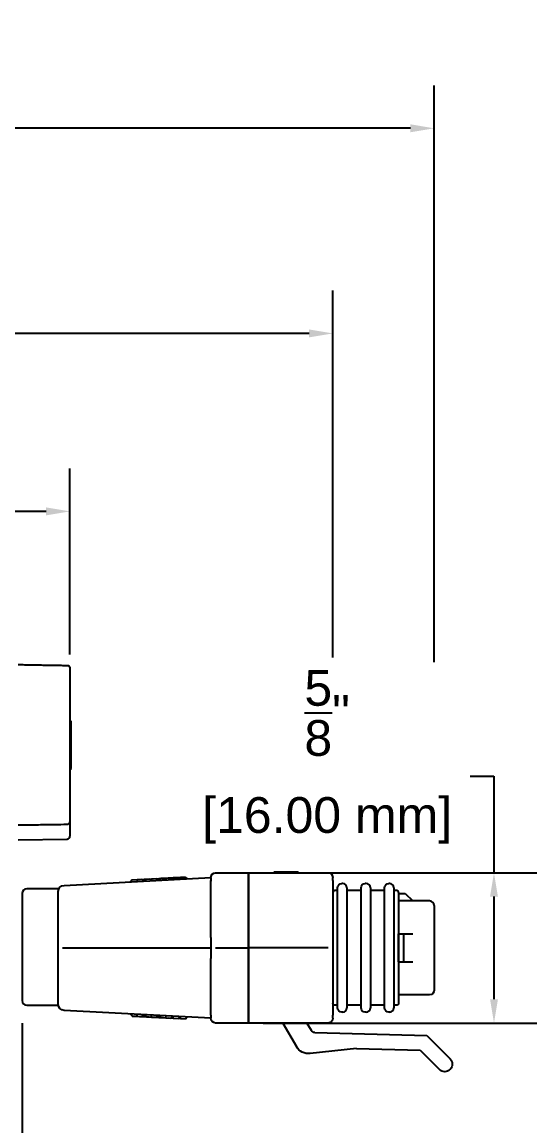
# Model space of a CAD drawing. Header units: inches. Extents: x -1 to 22.2, y 2.7 to 16.5.
# Drawn here: x 16.844 to 19.003, y 8.27 to 12.899 of the extents above; entities that cross this region are included whole.
import ezdxf

# ---------------------------------------------------------------- set-up
doc = ezdxf.new("R2010")
doc.units = ezdxf.units.IN
doc.header["$MEASUREMENT"] = 0
doc.layers.get('Defpoints').update_dxf_attribs({"color": 1})
doc.layers.add('Graze 2.0', color=7, linetype='Continuous')
doc.styles.get("Standard").update_dxf_attribs({"font": 'Arial.ttf'})
doc.dimstyles.new('.1 DIM', dxfattribs={"dimscale": 0, "dimtxt": 0.15, "dimasz": 0.1, "dimexe": 0.18, "dimexo": 0.0625, "dimgap": 0.09, "dimtad": 0, "dimtih": 1, "dimtoh": 1, "dimdec": 5, "dimzin": 0, "dimdsep": 46, "dimlunit": 4, "dimtxsty": 'Standard', "dimcen": 0.09, "dimadec": 0, "dimazin": 0, "dimtfac": 1, "dimtdec": 5, "dimtofl": 0, "dimtmove": 0, "dimatfit": 3, "dimfxl": 1, "dimtolj": 1, "dimtzin": 0, "dimarcsym": 0})

# ---------------------------------------------------------------- blocks, each defined once
blk = doc.blocks.new('*D7')
at = {"layer": 'Defpoints', "color": 0, "lineweight": -2, "transparency": 16777216}
for p, q in [((5.0452, 10.2466), (5.0452, 11.0274)), ((17.0452, 10.2466), (17.0452, 11.0274)), ((5.1452, 10.8474), (10.3873, 10.8474)), ((16.9452, 10.8474), (11.7031, 10.8474))]:
    blk.add_line(p, q, dxfattribs=at)
at = {"layer": 'Defpoints', "color": 0, "transparency": 16777216}
for p in [(5.0452, 10.8474), (5.0452, 10.1841), (17.0452, 10.1841)]:
    blk.add_point(p, dxfattribs=at)
for points in [[(5.1452, 10.864), (5.1452, 10.8307), (5.0452, 10.8474)], [(16.9452, 10.864), (16.9452, 10.8307), (17.0452, 10.8474)]]:
    blk.add_solid(points, dxfattribs=at)
at = {"layer": 'Defpoints', "color": 0, "transparency": 16777216, "char_height": 0.15, "attachment_point": 5}
for s, insert in [("\\A1;1'", (11.0452, 11.0124)), ('\\A1;[304.80 mm]', (11.0452, 10.6619))]:
    blk.add_mtext(s, dxfattribs=dict(at, insert=insert))
blk = doc.blocks.new('*D11')
at = {"layer": 'Defpoints', "color": 0, "lineweight": -2, "transparency": 16777216}
for p, q in [((18.7231, 9.7369), (18.8231, 9.7369)), ((18.8231, 9.7369), (18.8231, 9.3318)), ((17.8557, 9.3318), (19.0031, 9.3318)), ((18.8231, 9.2318), (18.8231, 8.8018)), ((17.8557, 8.7018), (19.0031, 8.7018))]:
    blk.add_line(p, q, dxfattribs=at)
at = {"layer": 'Defpoints', "color": 0, "transparency": 16777216}
for p in [(17.7932, 9.3318), (17.7932, 8.7018), (18.8231, 8.7018)]:
    blk.add_point(p, dxfattribs=at)
for points in [[(18.8065, 9.2318), (18.8398, 9.2318), (18.8231, 9.3318)], [(18.8065, 8.8018), (18.8398, 8.8018), (18.8231, 8.7018)]]:
    blk.add_solid(points, dxfattribs=at)
at = {"layer": 'Defpoints', "color": 0, "transparency": 16777216, "char_height": 0.15, "attachment_point": 5}
for s, insert in [('\\A1;{\\H1x;\\S5/8;}"', (18.1236, 10.0023)), ('\\A1;[16.00 mm]', (18.1236, 9.5515))]:
    blk.add_mtext(s, dxfattribs=dict(at, insert=insert))
blk = doc.blocks.new('*D17')
at = {"layer": 'Defpoints', "color": 0, "lineweight": -2, "transparency": 16777216}
for p, q in [((5.0452, 10.2342), (5.0452, 11.7737)), ((18.1476, 10.2342), (18.1476, 11.7737)), ((5.1452, 11.5937), (10.9385, 11.5937)), ((18.0476, 11.5937), (12.2542, 11.5937))]:
    blk.add_line(p, q, dxfattribs=at)
at = {"layer": 'Defpoints', "color": 0, "transparency": 16777216}
for p in [(18.1476, 11.5937), (5.0452, 10.1717), (18.1476, 10.1717)]:
    blk.add_point(p, dxfattribs=at)
for points in [[(5.1452, 11.6104), (5.1452, 11.5771), (5.0452, 11.5937)], [(18.0476, 11.6104), (18.0476, 11.5771), (18.1476, 11.5937)]]:
    blk.add_solid(points, dxfattribs=at)
at = {"layer": 'Defpoints', "color": 0, "transparency": 16777216, "char_height": 0.15, "attachment_point": 5}
for s, insert in [('\\A1;1\'-1{\\H1x;\\S3/32;}"', (11.5964, 11.8602)), ('\\A1;[332.80 mm]', (11.5964, 11.4083))]:
    blk.add_mtext(s, dxfattribs=dict(at, insert=insert))
blk = doc.blocks.new('*D18')
at = {"layer": 'Defpoints', "color": 0, "lineweight": -2, "transparency": 16777216}
for p, q in [((5.0452, 10.2146), (5.0452, 12.6339)), ((18.5727, 10.2146), (18.5727, 12.6339)), ((5.1452, 12.4539), (11.1511, 12.4539)), ((18.4727, 12.4539), (12.4668, 12.4539))]:
    blk.add_line(p, q, dxfattribs=at)
at = {"layer": 'Defpoints', "color": 0, "transparency": 16777216}
for p in [(18.5727, 12.4539), (5.0452, 10.1521), (18.5727, 10.1521)]:
    blk.add_point(p, dxfattribs=at)
for points in [[(5.1452, 12.4706), (5.1452, 12.4373), (5.0452, 12.4539)], [(18.4727, 12.4706), (18.4727, 12.4373), (18.5727, 12.4539)]]:
    blk.add_solid(points, dxfattribs=at)
at = {"layer": 'Defpoints', "color": 0, "transparency": 16777216, "char_height": 0.15, "attachment_point": 5}
for s, insert in [('\\A1;1\'-1{\\H1x;\\S17/32;}"', (11.809, 12.7193)), ('\\A1;[343.60 mm]', (11.809, 12.2685))]:
    blk.add_mtext(s, dxfattribs=dict(at, insert=insert))
blk = doc.blocks.new('*D23')
at = {"layer": 'Defpoints', "color": 0, "lineweight": -2, "transparency": 16777216}
for p, q in [((15.6121, 8.7011), (15.6121, 7.4912)), ((16.8444, 8.7011), (16.8444, 7.4912)), ((15.5121, 7.6712), (15.4121, 7.6712)), ((16.9444, 7.6712), (17.0444, 7.6712))]:
    blk.add_line(p, q, dxfattribs=at)
at = {"layer": 'Defpoints', "color": 0, "transparency": 16777216}
for p in [(15.6121, 8.7636), (16.8444, 8.7636), (16.8444, 7.6712)]:
    blk.add_point(p, dxfattribs=at)
for points in [[(15.5121, 7.6878), (15.5121, 7.6545), (15.6121, 7.6712)], [(16.9444, 7.6878), (16.9444, 7.6545), (16.8444, 7.6712)]]:
    blk.add_solid(points, dxfattribs=at)
at = {"layer": 'Defpoints', "color": 0, "transparency": 16777216, "char_height": 0.15, "attachment_point": 5}
for s, insert in [('\\A1;1{\\H1x;\\S7/32;}"', (16.2283, 7.9355)), ('\\A1;[31.30 mm]', (16.2283, 7.4857))]:
    blk.add_mtext(s, dxfattribs=dict(at, insert=insert))

msp = doc.modelspace()

# ---------------------------------------------------------------- linework, layer by layer
at = {"layer": 'Graze 2.0'}
for p, q in [((17.04519, 9.975231), (17.04519, 9.914316)), ((17.04519, 9.96865), (17.049127, 9.96865)), ((17.049127, 9.96865), (17.049127, 9.913813)), ((17.049127, 9.91136), (17.04519, 9.91136)), ((17.04519, 9.895226), (17.049127, 9.895226)), ((17.049127, 9.895226), (17.049127, 9.845571)), ((17.04519, 9.845571), (17.049127, 9.845571)), ((17.049127, 9.845571), (17.049127, 9.769527)), ((17.04519, 9.769527), (17.049127, 9.769527)), ((17.049127, 9.763118), (17.049127, 9.769527)), ((17.04519, 9.763118), (17.049127, 9.763118)), ((16.828655, 9.469535), (17.033585, 9.473112)), ((17.020229, 9.279166), (17.635741, 9.311424)), ((17.326562, 9.303414), (17.347005, 9.304486)), ((17.336468, 9.303998), (17.356877, 9.305068)), ((17.347005, 9.304486), (17.355605, 9.296742)), ((17.356877, 9.305068), (17.377286, 9.306137)), ((17.356877, 9.305068), (17.357308, 9.296831)), ((17.366665, 9.305516), (17.358922, 9.296916)), ((17.366665, 9.305516), (17.387109, 9.306587)), ((17.377286, 9.306137), (17.377354, 9.306076)), ((17.387109, 9.306587), (17.407552, 9.307659)), ((17.387109, 9.306587), (17.387537, 9.298416)), ((17.397015, 9.307171), (17.396953, 9.307103)), ((17.397015, 9.307171), (17.417424, 9.308241)), ((17.407552, 9.307659), (17.416152, 9.299915)), ((17.417424, 9.308241), (17.437832, 9.30931)), ((17.417424, 9.308241), (17.417855, 9.300005)), ((17.427212, 9.308689), (17.419469, 9.300089)), ((17.427212, 9.308689), (17.447655, 9.30976)), ((17.437832, 9.30931), (17.437901, 9.309249)), ((17.447655, 9.30976), (17.468099, 9.310832)), ((17.447655, 9.30976), (17.448084, 9.301589)), ((17.457562, 9.310344), (17.4575, 9.310276)), ((17.457562, 9.310344), (17.47797, 9.311414)), ((17.468099, 9.310832), (17.476699, 9.303088)), ((17.47797, 9.311414), (17.498379, 9.312484)), ((17.47797, 9.311414), (17.478402, 9.303178)), ((17.498379, 9.312484), (17.507047, 9.304679)), ((17.4986, 9.312284), (17.508285, 9.312792)), ((17.508285, 9.312792), (17.528806, 9.313867)), ((17.508285, 9.312792), (17.508706, 9.304766)), ((17.528806, 9.313867), (17.537253, 9.306262)), ((17.635741, 9.31208), (17.635741, 9.299022)), ((17.655426, 9.331765), (17.793222, 9.331765)), ((17.793222, 9.331765), (18.127867, 9.331765)), ((17.793222, 9.307825), (17.793222, 9.331765)), ((17.793222, 9.331765), (17.793222, 9.307825)), ((17.793222, 9.307825), (17.793222, 9.069625)), ((17.793222, 9.069625), (17.793222, 9.307825)), ((17.901831, 9.331765), (17.901831, 9.336292)), ((17.901831, 9.336292), (17.916689, 9.336292)), ((17.927956, 9.336292), (17.955763, 9.336292)), ((17.927956, 9.331765), (17.927956, 9.336292)), ((17.955763, 9.336292), (17.998347, 9.336292)), ((17.955763, 9.331765), (17.955763, 9.336292)), ((17.998346, 9.336292), (18.001935, 9.336292)), ((17.998347, 9.331765), (17.998347, 9.336292)), ((18.001935, 9.331765), (18.001935, 9.336292)), ((18.147552, 9.299022), (18.147552, 9.31208)), ((16.998448, 9.264589), (16.864088, 9.264589)), ((17.306119, 9.302343), (17.298375, 9.293743)), ((17.306119, 9.302343), (17.326562, 9.303414)), ((17.326562, 9.303414), (17.32699, 9.295243)), ((17.336468, 9.303998), (17.336407, 9.30393)), ((17.635741, 9.297403), (17.635741, 9.299022)), ((17.635741, 9.073777), (17.635741, 9.297199)), ((18.147552, 9.299022), (18.147552, 9.060821)), ((18.188891, 9.286489), (18.184954, 9.286489)), ((18.287316, 9.286489), (18.283379, 9.286489)), ((18.385741, 9.286489), (18.381804, 9.286489)), ((16.844403, 9.244904), (16.844403, 9.020495)), ((16.995978, 9.062723), (16.995978, 9.25361)), ((18.167238, 9.256962), (18.155426, 9.256962)), ((18.265663, 9.256962), (18.206608, 9.256962)), ((18.364088, 9.256962), (18.305033, 9.256962)), ((18.415269, 9.256962), (18.403458, 9.256962)), ((18.553064, 9.213654), (18.423142, 9.213654)), ((18.423143, 9.245151), (18.450702, 9.245151)), ((18.450702, 9.245151), (18.482198, 9.213654)), ((17.635741, 9.060821), (17.635741, 9.07331)), ((18.423143, 9.075859), (18.444259, 9.075859)), ((16.995978, 8.970885), (16.995978, 9.062723)), ((17.635741, 9.060821), (17.635741, 8.972787)), ((17.793222, 8.963984), (17.793222, 9.069625)), ((17.793222, 9.069625), (17.793222, 8.963984)), ((18.147552, 9.060821), (18.147552, 8.972787)), ((16.844403, 9.020495), (16.844403, 8.796085)), ((17.014224, 9.016804), (17.635741, 9.016804)), ((17.655426, 9.016804), (17.793222, 9.016804)), ((18.127867, 9.016804), (17.793222, 9.016804)), ((16.995978, 8.779998), (16.995978, 8.970885)), ((17.635741, 8.960298), (17.635741, 8.972787)), ((17.635741, 8.736409), (17.635741, 8.959831)), ((17.793222, 8.963984), (17.793222, 8.725783)), ((17.793222, 8.725783), (17.793222, 8.963984)), ((18.147552, 8.972787), (18.147552, 8.734586)), ((18.423143, 8.957749), (18.444259, 8.957749)), ((18.553064, 8.819954), (18.423142, 8.819954)), ((16.864088, 8.7764), (16.996223, 8.7764)), ((17.635741, 8.722185), (17.020229, 8.754442)), ((18.167238, 8.776647), (18.155426, 8.776647)), ((18.265663, 8.776647), (18.206608, 8.776647)), ((18.364088, 8.776647), (18.305033, 8.776647)), ((18.415269, 8.776647), (18.403458, 8.776647)), ((17.306112, 8.731266), (17.298369, 8.739866)), ((17.306112, 8.731266), (17.326556, 8.730194)), ((17.326556, 8.730194), (17.326984, 8.738366)), ((17.326556, 8.730194), (17.346999, 8.729123)), ((17.336462, 8.72961), (17.3364, 8.729678)), ((17.336462, 8.72961), (17.356871, 8.728541)), ((17.346999, 8.729123), (17.355599, 8.736866)), ((17.356871, 8.728541), (17.357302, 8.736777)), ((17.356871, 8.728541), (17.377279, 8.727471)), ((17.366659, 8.728092), (17.358916, 8.736692)), ((17.366659, 8.728092), (17.387102, 8.727021)), ((17.377279, 8.727471), (17.377348, 8.727532)), ((17.387102, 8.727021), (17.387531, 8.735193)), ((17.387102, 8.727021), (17.407546, 8.72595)), ((17.397009, 8.726437), (17.396947, 8.726505)), ((17.397009, 8.726437), (17.417417, 8.725368)), ((17.407546, 8.72595), (17.416146, 8.733693)), ((17.417417, 8.725368), (17.417849, 8.733604)), ((17.417417, 8.725368), (17.437826, 8.724298)), ((17.427206, 8.724919), (17.419463, 8.733519)), ((17.427206, 8.724919), (17.447649, 8.723848)), ((17.437826, 8.724298), (17.437894, 8.724359)), ((17.447649, 8.723848), (17.448078, 8.73202)), ((17.447649, 8.723848), (17.468093, 8.722777)), ((17.457555, 8.723264), (17.457494, 8.723332)), ((17.457555, 8.723264), (17.477964, 8.722194)), ((17.468093, 8.722777), (17.476693, 8.73052)), ((17.477964, 8.722194), (17.478396, 8.730431)), ((17.477964, 8.722194), (17.498373, 8.721125)), ((17.498373, 8.721125), (17.507041, 8.72893)), ((17.498883, 8.721584), (17.508279, 8.721092)), ((17.508279, 8.721092), (17.508685, 8.728843)), ((17.508279, 8.721092), (17.528947, 8.720009)), ((17.528947, 8.720009), (17.537104, 8.727354)), ((17.635741, 8.734586), (17.635741, 8.736205)), ((17.635741, 8.734586), (17.635741, 8.721528)), ((17.793222, 8.701843), (17.793222, 8.725783)), ((17.793222, 8.725783), (17.793222, 8.701843)), ((18.147552, 8.721528), (18.147552, 8.734586)), ((18.188891, 8.747119), (18.184954, 8.747119)), ((18.287316, 8.747119), (18.283379, 8.747119)), ((18.385741, 8.747119), (18.381804, 8.747119)), ((17.793222, 8.701843), (17.655426, 8.701843)), ((18.127867, 8.701843), (17.793222, 8.701843)), ((17.937792, 8.701843), (17.99476, 8.603173)), ((18.038534, 8.701843), (18.055892, 8.671779)), ((18.072425, 8.661943), (18.541151, 8.649669)), ((18.541151, 8.649669), (18.639172, 8.551649)), ((18.245999, 8.594351), (18.052076, 8.573969)), ((18.245999, 8.594351), (18.513255, 8.587353)), ((18.513255, 8.587353), (18.594065, 8.506542)), ((18.639172, 8.507106), (18.638607, 8.506542))]:
    msp.add_line(p, q, dxfattribs=at)
for centre, radius, start, end in [((17.033379, 9.484921), 0.011811, 271, 0), ((16.864088, 9.244904), 0.019685, 90, 180), ((18.188891, 9.268773), 0.017717, 0, 90), ((18.287316, 9.268773), 0.017717, 0, 90), ((18.385741, 9.268773), 0.017717, 0, 90), ((18.155426, 9.249088), 0.007874, 90, 180), ((18.415269, 9.249088), 0.007874, 0, 90), ((18.553064, 9.193969), 0.019685, 0, 90), ((16.864088, 8.796085), 0.019685, 180, 270), ((18.188891, 8.764836), 0.017717, 270, 0), ((18.287316, 8.764836), 0.017717, 270, 0), ((18.385741, 8.764836), 0.017717, 270, 0)]:
    msp.add_arc(centre, radius, start, end, dxfattribs=at)
at = {"layer": 'Graze 2.0', "extrusion": (0, 0, -1)}
for centre, radius, start, end in [((-17.655426, 9.31208), 0.019685, 0, 90), ((-18.127867, 9.31208), 0.019685, 90, 180), ((-17.021568, 9.25361), 0.025591, 0, 87), ((-18.184954, 9.268773), 0.017717, 0, 90), ((-18.283379, 9.268773), 0.017717, 0, 90), ((-18.381804, 9.268773), 0.017717, 0, 90), ((-18.553064, 8.839639), 0.019685, 180, 270), ((-17.021568, 8.779998), 0.025591, 273, 0), ((-18.155426, 8.784521), 0.007874, 270, 0), ((-18.184954, 8.764836), 0.017717, 270, 0), ((-18.283379, 8.764836), 0.017717, 270, 0), ((-18.381804, 8.764836), 0.017717, 270, 0), ((-18.415269, 8.784521), 0.007874, 180, 270), ((-17.655426, 8.721528), 0.019685, 270, 0), ((-18.127867, 8.721528), 0.019685, 180, 270), ((-18.07294, 8.681621), 0.019685, 271.5, 330), ((-18.045903, 8.6327), 0.059055, 264, 330), ((-18.616901, 8.529378), 0.031496, 135, 225), ((-18.616336, 8.528813), 0.031496, 225, 315)]:
    msp.add_arc(centre, radius, start, end, dxfattribs=at)
at = {"layer": 'Graze 2.0'}
for points, degree in [([(16.828655, 10.204993), (17.033585, 10.201416)], 1), ([(17.049127, 9.911676), (17.04519, 9.911676)], 1), ([(17.049127, 9.911651), (17.04519, 9.911651)], 1), ([(17.918744, 9.336292), (17.918744, 9.331765)], 1), ([(17.635741, 9.297403), (17.635741, 9.297336), (17.635741, 9.297268), (17.635741, 9.297199)], 3), ([(17.635741, 9.07331), (17.635741, 9.073466), (17.635741, 9.073622), (17.635741, 9.073777)], 3), ([(18.423143, 8.957749), (18.423143, 8.977434), (18.423143, 9.016804), (18.423143, 9.056174), (18.423143, 9.075859)], 3), ([(18.444259, 9.075859), (18.44426, 9.036972), (18.444261, 8.996636), (18.444259, 8.957749)], 3), ([(17.635741, 8.960298), (17.635741, 8.960142), (17.635741, 8.959986), (17.635741, 8.959831)], 3), ([(17.635741, 8.736205), (17.635741, 8.736273), (17.635741, 8.736341), (17.635741, 8.736409)], 3)]:
    msp.add_open_spline(points, degree=degree, dxfattribs=at)
for points, knots in [([(17.033585, 10.201416), (17.036643, 10.201363), (17.03966, 10.200066), (17.043947, 10.195704), (17.04519, 10.192665), (17.04519, 10.189607)], [0, 0, 0, 0, 0.5, 0.5, 1, 1, 1, 1]), ([(17.04519, 10.189607), (17.04519, 10.189607), (17.04519, 10.188515), (17.04519, 10.184093), (17.04519, 10.180719), (17.04519, 10.173976), (17.04519, 10.171445), (17.04519, 10.165744), (17.04519, 10.162542), (17.04519, 10.152146), (17.04519, 10.144149), (17.04519, 10.134743)], [0, 0, 0, 0, 0.25, 0.25, 0.5, 0.5, 0.625, 0.625, 0.75, 0.75, 1, 1, 1, 1]), ([(17.04519, 10.134743), (17.04519, 10.109405), (17.04519, 10.083525), (17.04519, 10.030483), (17.04519, 10.003329), (17.04519, 9.975231)], [0, 0, 0, 0, 0.5, 0.5, 1, 1, 1, 1]), ([(17.04519, 9.914316), (17.04519, 9.906101), (17.04519, 9.897706), (17.04519, 9.880934), (17.04519, 9.872538), (17.04519, 9.847396), (17.04519, 9.830703), (17.04519, 9.781035), (17.04519, 9.748483), (17.04519, 9.685217), (17.04519, 9.654514), (17.04519, 9.610921), (17.04519, 9.596783), (17.04519, 9.576538), (17.04519, 9.569946), (17.04519, 9.557137), (17.04519, 9.550956), (17.04519, 9.544925)], [0, 0, 0, 0, 0.0625, 0.0625, 0.125, 0.125, 0.25, 0.25, 0.5, 0.5, 0.75, 0.75, 0.875, 0.875, 0.9375, 0.9375, 1, 1, 1, 1]), ([(17.049127, 9.911676), (17.049127, 9.911684), (17.049127, 9.910673), (17.049127, 9.905449), (17.049127, 9.90052), (17.049127, 9.895226)], [0, 0, 0, 0, 0.4953489, 0.4953489, 1, 1, 1, 1]), ([(17.033585, 9.535308), (17.036672, 9.535352), (17.039667, 9.536413), (17.043942, 9.539956), (17.04519, 9.542442), (17.04519, 9.544925)], [0, 0, 0, 0, 0.5, 0.5, 1, 1, 1, 1]), ([(17.04519, 9.544925), (17.04519, 9.528924), (17.04519, 9.514392), (17.04519, 9.497889), (17.04519, 9.493309), (17.04519, 9.486843), (17.04519, 9.484921), (17.04519, 9.484921)], [0, 0, 0, 0, 0.5, 0.5, 0.75, 0.75, 1, 1, 1, 1]), ([(16.828655, 9.532395), (16.857066, 9.532799), (16.885478, 9.533203), (16.935773, 9.533918), (16.957656, 9.534229), (16.997555, 9.534796), (17.01557, 9.535052), (17.033585, 9.535308)], [0, 0, 0, 0, 0.41591971, 0.41591971, 0.73627407, 0.73627407, 1, 1, 1, 1]), ([(17.918744, 9.336292), (17.918746, 9.336292), (17.919314, 9.336292), (17.922231, 9.336292), (17.924992, 9.336292), (17.927956, 9.336292)], [0, 0, 0, 0, 0.49397338, 0.49397338, 1, 1, 1, 1]), ([(18.167238, 8.764835), (18.167238, 8.764836), (18.167238, 8.765462), (18.167238, 8.7679), (18.167238, 8.769734), (18.167238, 8.776762), (18.167238, 8.783499), (18.167238, 8.800052), (18.167238, 8.809637), (18.167238, 8.830837), (18.167238, 8.842482), (18.167238, 8.866666), (18.167238, 8.879319), (18.167238, 8.905596), (18.167238, 8.919222), (18.167238, 8.960255), (18.167238, 8.988227), (18.167238, 9.04531), (18.167238, 9.07338), (18.167238, 9.114731), (18.167238, 9.12829), (18.167238, 9.154402), (18.167238, 9.167033), (18.167238, 9.191295), (18.167238, 9.202927), (18.167238, 9.224027), (18.167238, 9.233666), (18.167238, 9.250203), (18.167238, 9.256917), (18.167238, 9.266304), (18.167238, 9.268773), (18.167238, 9.268772)], [0, 0, 0, 0, 0.03125, 0.03125, 0.0625, 0.0625, 0.125, 0.125, 0.1875, 0.1875, 0.25, 0.25, 0.3125, 0.3125, 0.375, 0.375, 0.5, 0.5, 0.625, 0.625, 0.6875, 0.6875, 0.75, 0.75, 0.8125, 0.8125, 0.875, 0.875, 0.9375, 0.9375, 1, 1, 1, 1]), ([(18.206608, 9.268773), (18.206608, 9.268772), (18.206608, 9.268159), (18.206608, 9.265728), (18.206608, 9.263887), (18.206608, 9.256855), (18.206608, 9.250144), (18.206608, 9.233581), (18.206608, 9.224012), (18.206608, 9.202822), (18.206608, 9.191171), (18.206608, 9.166986), (18.206608, 9.154339), (18.206608, 9.128073), (18.206608, 9.114441), (18.206608, 9.073396), (18.206608, 9.045432), (18.206608, 8.988354), (18.206608, 8.960268), (18.206608, 8.918925), (18.206608, 8.905359), (18.206608, 8.879241), (18.206608, 8.866606), (18.206608, 8.842344), (18.206608, 8.830711), (18.206608, 8.809607), (18.206608, 8.799956), (18.206608, 8.78342), (18.206608, 8.776693), (18.206608, 8.767311), (18.206608, 8.764835), (18.206608, 8.764836)], [0, 0, 0, 0, 0.03125, 0.03125, 0.0625, 0.0625, 0.125, 0.125, 0.1875, 0.1875, 0.25, 0.25, 0.3125, 0.3125, 0.375, 0.375, 0.5, 0.5, 0.625, 0.625, 0.6875, 0.6875, 0.75, 0.75, 0.8125, 0.8125, 0.875, 0.875, 0.9375, 0.9375, 1, 1, 1, 1]), ([(18.265663, 8.764835), (18.265663, 8.764836), (18.265663, 8.765462), (18.265663, 8.7679), (18.265663, 8.769734), (18.265663, 8.776762), (18.265663, 8.783499), (18.265663, 8.800052), (18.265663, 8.809637), (18.265663, 8.830837), (18.265663, 8.842482), (18.265663, 8.866666), (18.265663, 8.879319), (18.265663, 8.905596), (18.265663, 8.919222), (18.265663, 8.960255), (18.265663, 8.988227), (18.265663, 9.04531), (18.265663, 9.07338), (18.265663, 9.114731), (18.265663, 9.12829), (18.265663, 9.154402), (18.265663, 9.167033), (18.265663, 9.191295), (18.265663, 9.202927), (18.265663, 9.224027), (18.265663, 9.233666), (18.265663, 9.250203), (18.265663, 9.256917), (18.265663, 9.266304), (18.265663, 9.268773), (18.265663, 9.268772)], [0, 0, 0, 0, 0.03125, 0.03125, 0.0625, 0.0625, 0.125, 0.125, 0.1875, 0.1875, 0.25, 0.25, 0.3125, 0.3125, 0.375, 0.375, 0.5, 0.5, 0.625, 0.625, 0.6875, 0.6875, 0.75, 0.75, 0.8125, 0.8125, 0.875, 0.875, 0.9375, 0.9375, 1, 1, 1, 1]), ([(18.305033, 9.268773), (18.305033, 9.268772), (18.305033, 9.268159), (18.305033, 9.265728), (18.305033, 9.263887), (18.305033, 9.256855), (18.305033, 9.250144), (18.305033, 9.233581), (18.305033, 9.224012), (18.305033, 9.202822), (18.305033, 9.191171), (18.305033, 9.166986), (18.305033, 9.154339), (18.305033, 9.128073), (18.305033, 9.114441), (18.305033, 9.073396), (18.305033, 9.045432), (18.305033, 8.988354), (18.305033, 8.960268), (18.305033, 8.918925), (18.305033, 8.905359), (18.305033, 8.879241), (18.305033, 8.866606), (18.305033, 8.842344), (18.305033, 8.830711), (18.305033, 8.809607), (18.305033, 8.799956), (18.305033, 8.78342), (18.305033, 8.776693), (18.305033, 8.767311), (18.305033, 8.764835), (18.305033, 8.764836)], [0, 0, 0, 0, 0.03125, 0.03125, 0.0625, 0.0625, 0.125, 0.125, 0.1875, 0.1875, 0.25, 0.25, 0.3125, 0.3125, 0.375, 0.375, 0.5, 0.5, 0.625, 0.625, 0.6875, 0.6875, 0.75, 0.75, 0.8125, 0.8125, 0.875, 0.875, 0.9375, 0.9375, 1, 1, 1, 1]), ([(18.364088, 8.764835), (18.364088, 8.764836), (18.364088, 8.765462), (18.364088, 8.7679), (18.364088, 8.769734), (18.364088, 8.776762), (18.364088, 8.783499), (18.364088, 8.800052), (18.364088, 8.809637), (18.364088, 8.830837), (18.364088, 8.842482), (18.364088, 8.866666), (18.364088, 8.879319), (18.364088, 8.905596), (18.364088, 8.919222), (18.364088, 8.960255), (18.364088, 8.988227), (18.364088, 9.04531), (18.364088, 9.07338), (18.364088, 9.114731), (18.364088, 9.12829), (18.364088, 9.154402), (18.364088, 9.167033), (18.364088, 9.191295), (18.364088, 9.202927), (18.364088, 9.224027), (18.364088, 9.233666), (18.364088, 9.250203), (18.364088, 9.256917), (18.364088, 9.266304), (18.364088, 9.268773), (18.364088, 9.268772)], [0, 0, 0, 0, 0.03125, 0.03125, 0.0625, 0.0625, 0.125, 0.125, 0.1875, 0.1875, 0.25, 0.25, 0.3125, 0.3125, 0.375, 0.375, 0.5, 0.5, 0.625, 0.625, 0.6875, 0.6875, 0.75, 0.75, 0.8125, 0.8125, 0.875, 0.875, 0.9375, 0.9375, 1, 1, 1, 1]), ([(18.403458, 9.268773), (18.403458, 9.268772), (18.403458, 9.268159), (18.403458, 9.265728), (18.403458, 9.263887), (18.403458, 9.256855), (18.403458, 9.250144), (18.403458, 9.233581), (18.403458, 9.224012), (18.403458, 9.202822), (18.403458, 9.191171), (18.403458, 9.166986), (18.403458, 9.154339), (18.403458, 9.128073), (18.403458, 9.114441), (18.403458, 9.073396), (18.403458, 9.045432), (18.403458, 8.988354), (18.403458, 8.960268), (18.403458, 8.918925), (18.403458, 8.905359), (18.403458, 8.879241), (18.403458, 8.866606), (18.403458, 8.842344), (18.403458, 8.830711), (18.403458, 8.809607), (18.403458, 8.799956), (18.403458, 8.78342), (18.403458, 8.776693), (18.403458, 8.767311), (18.403458, 8.764835), (18.403458, 8.764836)], [0, 0, 0, 0, 0.03125, 0.03125, 0.0625, 0.0625, 0.125, 0.125, 0.1875, 0.1875, 0.25, 0.25, 0.3125, 0.3125, 0.375, 0.375, 0.5, 0.5, 0.625, 0.625, 0.6875, 0.6875, 0.75, 0.75, 0.8125, 0.8125, 0.875, 0.875, 0.9375, 0.9375, 1, 1, 1, 1]), ([(18.423143, 9.249088), (18.423143, 9.249087), (18.423143, 9.246641), (18.423143, 9.237519), (18.423143, 9.231065), (18.423143, 9.215378), (18.423143, 9.206402), (18.423143, 9.18674), (18.423143, 9.175961), (18.423143, 9.153675), (18.423143, 9.142091), (18.423143, 9.118162), (18.423143, 9.105725), (18.423143, 9.068137), (18.423143, 9.042702), (18.423143, 9.004031), (18.423143, 8.991015), (18.423143, 8.965488), (18.423143, 8.952893), (18.423143, 8.928052), (18.423143, 8.915808), (18.423143, 8.891715), (18.423143, 8.87997), (18.423143, 8.857707), (18.423143, 8.847112), (18.423143, 8.827244), (18.423143, 8.818238), (18.423143, 8.80268), (18.423143, 8.796118), (18.423143, 8.787067), (18.423143, 8.78452), (18.423143, 8.784521)], [0, 0, 0, 0, 0.0625, 0.0625, 0.125, 0.125, 0.1875, 0.1875, 0.25, 0.25, 0.3125, 0.3125, 0.375, 0.375, 0.5, 0.5, 0.5625, 0.5625, 0.625, 0.625, 0.6875, 0.6875, 0.75, 0.75, 0.8125, 0.8125, 0.875, 0.875, 0.9375, 0.9375, 1, 1, 1, 1]), ([(18.572749, 9.19397), (18.572749, 9.193969), (18.572749, 9.193289), (18.572749, 9.19078), (18.572749, 9.188965), (18.572749, 9.182465), (18.572749, 9.176621), (18.572749, 9.157144), (18.572749, 9.141256), (18.572749, 9.116276), (18.572749, 9.107692), (18.572749, 9.090074), (18.572749, 9.081), (18.572749, 9.053771), (18.572749, 9.035418), (18.572749, 9.007616), (18.572749, 8.998247), (18.572749, 8.979757), (18.572749, 8.970628), (18.572749, 8.952609), (18.572749, 8.943717), (18.572749, 8.926198), (18.572749, 8.917524), (18.572749, 8.900695), (18.572749, 8.892619), (18.572749, 8.877288), (18.572749, 8.869975), (18.572749, 8.860235), (18.572749, 8.85719), (18.572749, 8.851576), (18.572749, 8.849), (18.572749, 8.842481), (18.572749, 8.839638), (18.572749, 8.839639)], [0, 0, 0, 0, 0.03125, 0.03125, 0.0625, 0.0625, 0.125, 0.125, 0.25, 0.25, 0.3125, 0.3125, 0.375, 0.375, 0.5, 0.5, 0.5625, 0.5625, 0.625, 0.625, 0.6875, 0.6875, 0.75, 0.75, 0.8125, 0.8125, 0.875, 0.875, 0.90625, 0.90625, 0.9375, 0.9375, 1, 1, 1, 1]), ([(18.444259, 9.075859), (18.444297, 9.075859), (18.444334, 9.075859), (18.44929, 9.075859), (18.454207, 9.075859), (18.464373, 9.075859), (18.469621, 9.075859), (18.477312, 9.075859), (18.479755, 9.075859), (18.482198, 9.075859)], [0, 0, 0, 0, 0.00297906, 0.00297906, 0.39161945, 0.39161945, 0.80675265, 0.80675265, 1, 1, 1, 1]), ([(18.444259, 8.957749), (18.448864, 8.957749), (18.453469, 8.957749), (18.466117, 8.957749), (18.474157, 8.957749), (18.482198, 8.957749)], [0, 0, 0, 0, 0.36392379, 0.36392379, 1, 1, 1, 1])]:
    msp.add_open_spline(points, degree=3, knots=knots, dxfattribs=at)

# ---------------------------------------------------------------- dimensions: what is measured, and where the dimension line sits
at = {"layer": 'Defpoints'}
for base, p1, p2, picture, middle in [((18.572749, 12.453937), (5.04519, 10.152148), (18.572749, 10.152148), '*D18', (11.80897, 12.453937)), ((18.147552, 11.593737), (5.04519, 10.171718), (18.147552, 10.171718), '*D17', (11.596371, 11.593737)), ((16.844388, 7.671152), (15.612119, 8.763605), (16.844388, 8.763605), '*D23', (16.228254, 7.671152))]:
    dim = msp.add_linear_dim(base=base, p1=p1, p2=p2, dimstyle='.1 DIM', override={"dimscale": 1, "dimpost": '\\X'}, dxfattribs=at)
    dim.commit()
    dim.dimension.update_dxf_attribs({"geometry": picture, "text_midpoint": middle})
dim = msp.add_linear_dim(base=(5.04519, 10.847368), p1=(17.04519, 10.184093), p2=(5.04519, 10.184093), dimstyle='.1 DIM', override={"dimscale": 1, "dimpost": '\\X'}, dxfattribs=at)
dim.commit()
dim.dimension.update_dxf_attribs({"geometry": '*D7', "text_midpoint": (11.04519, 10.847368), "dimtype": 160})
dim = msp.add_linear_dim(base=(18.82314, 8.701843), p1=(17.793222, 9.331765), p2=(17.793222, 8.701843), angle=90, dimstyle='.1 DIM', override={"dimscale": 1, "dimpost": '\\X', "dimtmove": 1}, dxfattribs=at)
dim.commit()
dim.dimension.update_dxf_attribs({"geometry": '*D11', "text_midpoint": (18.417171, 9.736916), "dimtype": 160})

doc.saveas('drawing.dxf')
